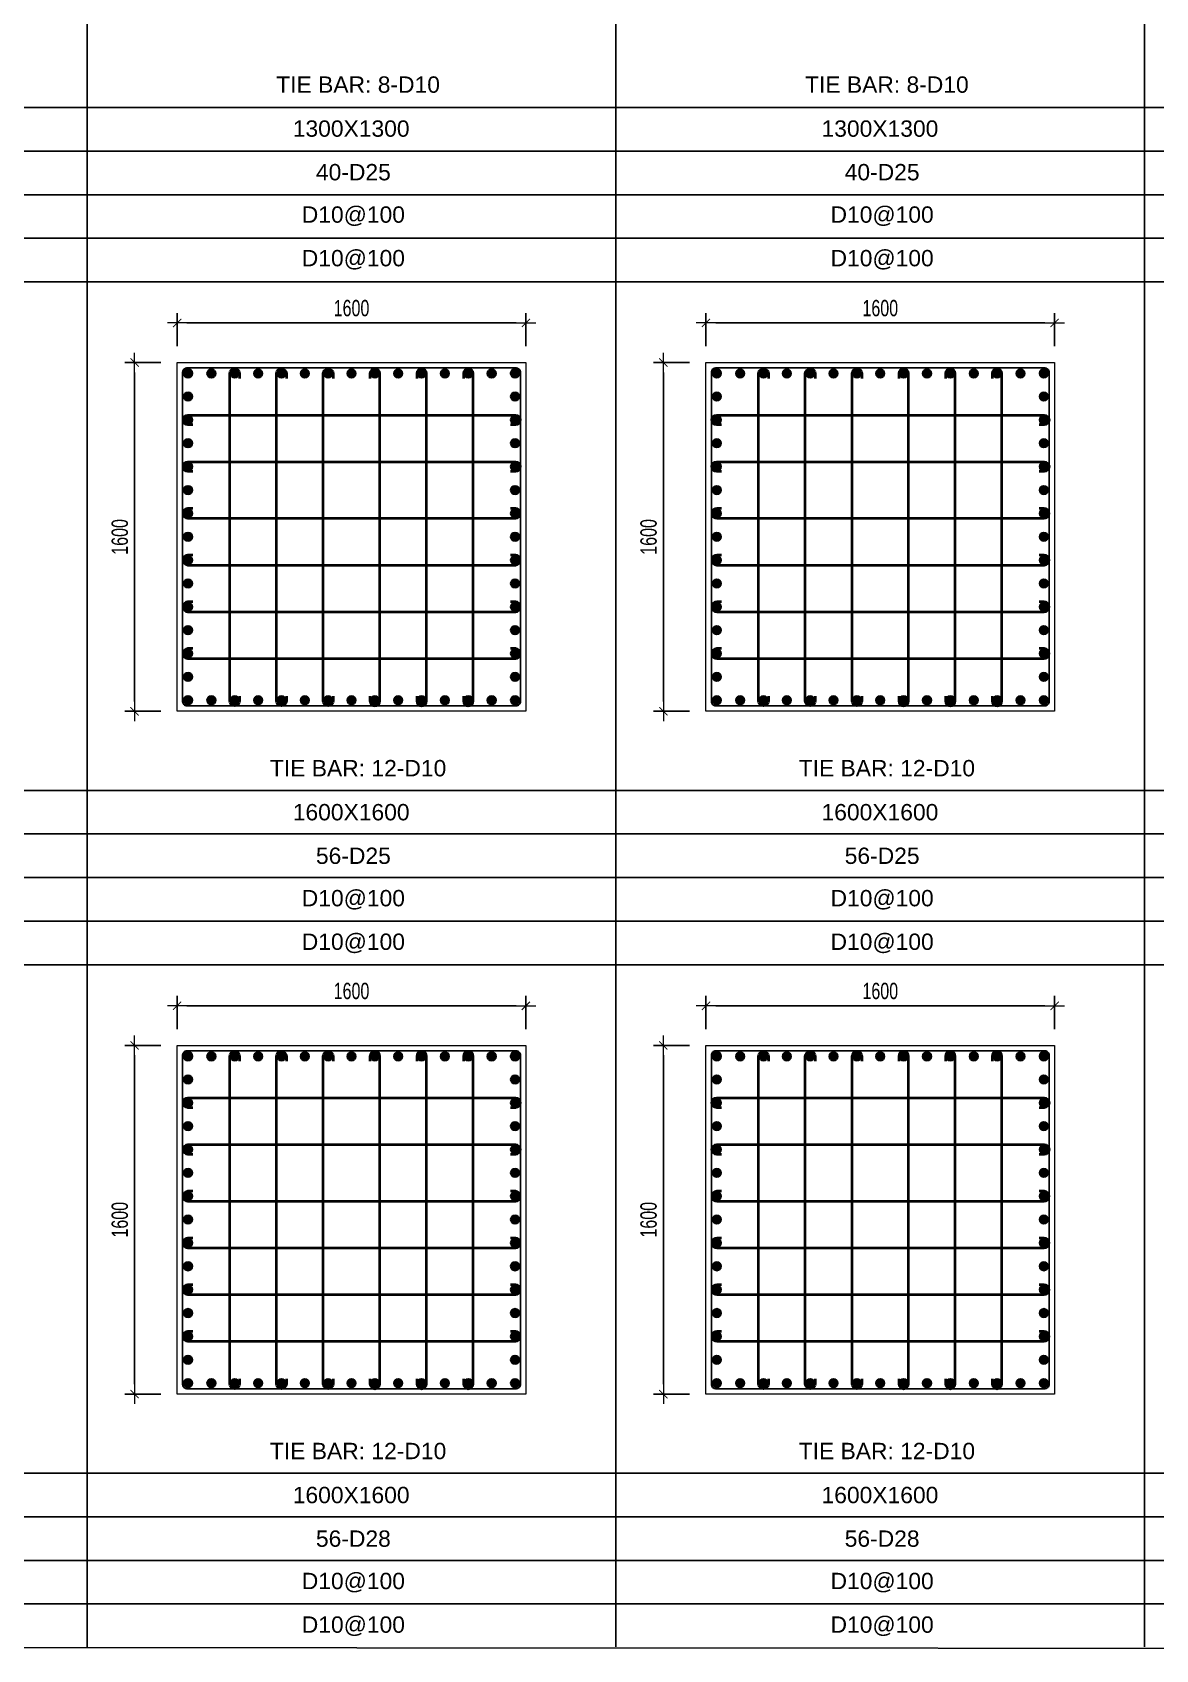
# Model space of a CAD drawing. Header units: millimetres. Extents: x 49323 to 406889, y -6102 to 181761.
# Drawn here: x 310432 to 315586, y 86291 to 93711 of the extents above; entities that cross this region are included whole.
import ezdxf
from ezdxf.enums import TextEntityAlignment as Align

# ---------------------------------------------------------------- set-up
doc = ezdxf.new("R2010")
doc.units = ezdxf.units.MM
doc.linetypes.add('CENTER2', pattern=[1.125, 0.75, -0.125, 0.125, -0.125])
doc.layers.get('Defpoints').update_dxf_attribs({"color": 151, "lineweight": 9})
for name, color, linetype in [('2', 2, 'Continuous'), ('A-ANNO-LEAD', 4, 'Continuous'), ('CEN', 1, 'CENTER2'), ('STL', 3, 'Continuous'), ('TIT1', 3, 'Continuous')]:
    doc.layers.add(name, color=color, linetype=linetype)
for name, color, linetype, lineweight in [('NDC_S_CONTINUOUS', 3, 'Continuous', 20), ('NDC_S_DIM', 1, 'Continuous', 15), ('NDC_S_STIRRUP', 4, 'Continuous', 40)]:
    doc.layers.add(name, color=color, linetype=linetype, lineweight=lineweight)
doc.styles.add('NDC_ARIAL', font='arial.ttf', dxfattribs={"width": 0.85})
doc.styles.add('NDC_DIM', font='', dxfattribs={"width": 0.75})
doc.styles.get('NDC_DIM').set_extended_font_data('Dotum')
doc.dimstyles.new('NDC_dim_30', dxfattribs={"dimscale": 30, "dimtxt": 2.5, "dimasz": 1.5, "dimexe": 1.5, "dimexo": 2.5, "dimgap": 1, "dimtad": 1, "dimdec": 0, "dimzin": 0, "dimdsep": 46, "dimtxsty": 'NDC_DIM', "dimblk": 'DIMMARK', "dimcen": 0.09, "dimdle": 1.2, "dimclrd": 1, "dimclre": 1, "dimclrt": 3, "dimadec": 0, "dimazin": 0, "dimtfac": 1, "dimtdec": 0, "dimtix": 1, "dimtofl": 0, "dimtmove": 0, "dimatfit": 3, "dimfxl": 8, "dimfxlon": 1, "dimtolj": 1, "dimtzin": 0, "dimarcsym": 0})

# ---------------------------------------------------------------- blocks, each defined once
blk = doc.blocks.new('DIMMARK')
at = {"layer": 'NDC_S_DIM', "color": 1}
blk.add_line((-1.5, 0), (1, 0), dxfattribs=at)
at = {"layer": 'NDC_S_DIM', "color": 2, "const_width": 0.1}
blk.add_lwpolyline([(-0.42, -0.42), (0.42, 0.42)], dxfattribs=at)
blk = doc.blocks.new('*D928')
at = {"layer": 'Defpoints', "color": 0, "ltscale": 40, "transparency": 16777216}
for p in [(312696.2, 89245.3), (311096.2, 89063.7), (312696.2, 89063.7)]:
    blk.add_point(p, dxfattribs=at)
at = {"layer": 'NDC_S_DIM', "color": 1, "lineweight": -2, "ltscale": 40, "transparency": 16777216}
for p, q in [((311096.2, 89138.7), (311096.2, 89290.3)), ((312696.2, 89138.7), (312696.2, 89290.3)), ((311141.2, 89245.3), (312651.2, 89245.3))]:
    blk.add_line(p, q, dxfattribs=at)
at = {"layer": 'NDC_S_DIM', "color": 1, "lineweight": -2, "ltscale": 40, "transparency": 16777216, "xscale": 45, "yscale": 45, "zscale": 45, "rotation": 180}
blk.add_blockref('DIMMARK', (311096.2, 89245.3), dxfattribs=at)
at = {"layer": 'NDC_S_DIM', "color": 1, "lineweight": -2, "ltscale": 40, "transparency": 16777216, "xscale": 45, "yscale": 45, "zscale": 45}
blk.add_blockref('DIMMARK', (312696.2, 89245.3), dxfattribs=at)
at = {"layer": 'NDC_S_DIM', "color": 3, "ltscale": 40, "transparency": 16777216, "insert": (311896.2, 89312.9), "char_height": 75, "attachment_point": 5, "style": 'NDC_DIM'}
blk.add_mtext('\\A1;1600', dxfattribs=at)
blk = doc.blocks.new('*D929')
at = {"layer": 'Defpoints', "color": 0, "ltscale": 40, "transparency": 16777216}
for p in [(311096.2, 89063.7), (310900.8, 87463.7), (311096.2, 87463.7)]:
    blk.add_point(p, dxfattribs=at)
at = {"layer": 'NDC_S_DIM', "color": 1, "lineweight": -2, "ltscale": 40, "transparency": 16777216}
for p, q in [((311021.2, 89063.7), (310855.8, 89063.7)), ((310900.8, 89018.7), (310900.8, 87508.7)), ((311021.2, 87463.7), (310855.8, 87463.7))]:
    blk.add_line(p, q, dxfattribs=at)
at = {"layer": 'NDC_S_DIM', "color": 1, "lineweight": -2, "ltscale": 40, "transparency": 16777216, "xscale": 45, "yscale": 45, "zscale": 45}
for p, rotation in [((310900.8, 89063.7), 90), ((310900.8, 87463.7), 270)]:
    blk.add_blockref('DIMMARK', p, dxfattribs=dict(at, rotation=rotation))
at = {"layer": 'NDC_S_DIM', "color": 3, "ltscale": 40, "transparency": 16777216, "insert": (310833.3, 88263.7), "char_height": 75, "attachment_point": 5, "rotation": 90, "style": 'NDC_DIM'}
blk.add_mtext('\\A1;1600', dxfattribs=at)
blk = doc.blocks.new('8')
at = {"layer": '2'}
blk.add_hatch(color=256, dxfattribs=at).paths.add_polyline_path([(20, 0, 0.386127), (1.9, 19.9), (-1.9, 19.9, 0.386127), (-20, 0, 1)])
blk.add_circle((0, 0), 20, dxfattribs=at)
blk = doc.blocks.new('5')
at = {"layer": 'CEN', "rotation": 180}
blk.add_blockref('8', (0, 0), dxfattribs=at)
blk = doc.blocks.new('*U916')
at = {"layer": 'STL', "xscale": -1, "rotation": 270}
blk.add_blockref('5', (0, 0), dxfattribs=at)
blk = doc.blocks.new('*U917')
at = {"layer": 'NDC_S_DIM', "color": 0, "linetype": 'ByBlock', "lineweight": -2, "transparency": 16777216}
for p in [(308769.8, 80184.3), (308877, 80184.3), (308984.2, 80184.3), (309091.4, 80184.3), (309198.6, 80184.3), (309305.7, 80184.3), (309412.9, 80184.3), (309520.1, 80184.3), (309627.3, 80184.3), (309734.4, 80184.3), (309841.6, 80184.3), (309948.8, 80184.3), (310056, 80184.3), (310163.1, 80184.3), (310270.3, 80184.3)]:
    blk.add_blockref('*U916', p, dxfattribs=at)
blk = doc.blocks.new('*U918')
at = {"layer": 'STL', "xscale": -1, "rotation": 270}
blk.add_blockref('5', (0, 0), dxfattribs=at)
blk = doc.blocks.new('*U919')
at = {"layer": 'NDC_S_DIM', "color": 0, "linetype": 'ByBlock', "lineweight": -2, "transparency": 16777216}
for p in [(308769.8, 80184.3), (308877, 80184.3), (308984.2, 80184.3), (309091.4, 80184.3), (309198.6, 80184.3), (309305.7, 80184.3), (309412.9, 80184.3), (309520.1, 80184.3), (309627.3, 80184.3), (309734.4, 80184.3), (309841.6, 80184.3), (309948.8, 80184.3), (310056, 80184.3), (310163.1, 80184.3), (310270.3, 80184.3)]:
    blk.add_blockref('*U918', p, dxfattribs=at)
blk = doc.blocks.new('*U912')
at = {"layer": 'STL', "xscale": -1, "rotation": 270}
blk.add_blockref('5', (0, 0), dxfattribs=at)
blk = doc.blocks.new('*U913')
at = {"layer": 'NDC_S_DIM', "color": 0, "linetype": 'ByBlock', "lineweight": -2, "transparency": 16777216}
for p in [(308769.8, 80184.3), (308877, 80184.3), (308984.2, 80184.3), (309091.4, 80184.3), (309198.6, 80184.3), (309305.7, 80184.3), (309412.9, 80184.3), (309520.1, 80184.3), (309627.3, 80184.3), (309734.4, 80184.3), (309841.6, 80184.3), (309948.8, 80184.3), (310056, 80184.3), (310163.1, 80184.3), (310270.3, 80184.3)]:
    blk.add_blockref('*U912', p, dxfattribs=at)
blk = doc.blocks.new('*U914')
at = {"layer": 'STL', "xscale": -1, "rotation": 270}
blk.add_blockref('5', (0, 0), dxfattribs=at)
blk = doc.blocks.new('*U915')
at = {"layer": 'NDC_S_DIM', "color": 0, "linetype": 'ByBlock', "lineweight": -2, "transparency": 16777216}
for p in [(308769.8, 80184.3), (308877, 80184.3), (308984.2, 80184.3), (309091.4, 80184.3), (309198.6, 80184.3), (309305.7, 80184.3), (309412.9, 80184.3), (309520.1, 80184.3), (309627.3, 80184.3), (309734.4, 80184.3), (309841.6, 80184.3), (309948.8, 80184.3), (310056, 80184.3), (310163.1, 80184.3), (310270.3, 80184.3)]:
    blk.add_blockref('*U914', p, dxfattribs=at)
blk = doc.blocks.new('*D930')
at = {"layer": 'Defpoints', "color": 0, "ltscale": 40, "transparency": 16777216}
for p in [(312696.2, 92378), (311096.2, 92196.4), (312696.2, 92196.4)]:
    blk.add_point(p, dxfattribs=at)
at = {"layer": 'NDC_S_DIM', "color": 1, "lineweight": -2, "ltscale": 40, "transparency": 16777216}
for p, q in [((311096.2, 92271.4), (311096.2, 92423)), ((311141.2, 92378), (312651.2, 92378)), ((312696.2, 92271.4), (312696.2, 92423))]:
    blk.add_line(p, q, dxfattribs=at)
at = {"layer": 'NDC_S_DIM', "color": 1, "lineweight": -2, "ltscale": 40, "transparency": 16777216, "xscale": 45, "yscale": 45, "zscale": 45, "rotation": 180}
blk.add_blockref('DIMMARK', (311096.2, 92378), dxfattribs=at)
at = {"layer": 'NDC_S_DIM', "color": 1, "lineweight": -2, "ltscale": 40, "transparency": 16777216, "xscale": 45, "yscale": 45, "zscale": 45}
blk.add_blockref('DIMMARK', (312696.2, 92378), dxfattribs=at)
at = {"layer": 'NDC_S_DIM', "color": 3, "ltscale": 40, "transparency": 16777216, "insert": (311896.2, 92445.6), "char_height": 75, "attachment_point": 5, "style": 'NDC_DIM'}
blk.add_mtext('\\A1;1600', dxfattribs=at)
blk = doc.blocks.new('*D931')
at = {"layer": 'Defpoints', "color": 0, "ltscale": 40, "transparency": 16777216}
for p in [(311096.2, 92196.4), (310900.8, 90596.4), (311096.2, 90596.4)]:
    blk.add_point(p, dxfattribs=at)
at = {"layer": 'NDC_S_DIM', "color": 1, "lineweight": -2, "ltscale": 40, "transparency": 16777216}
for p, q in [((311021.2, 92196.4), (310855.8, 92196.4)), ((310900.8, 92151.4), (310900.8, 90641.4)), ((311021.2, 90596.4), (310855.8, 90596.4))]:
    blk.add_line(p, q, dxfattribs=at)
at = {"layer": 'NDC_S_DIM', "color": 1, "lineweight": -2, "ltscale": 40, "transparency": 16777216, "xscale": 45, "yscale": 45, "zscale": 45}
for p, rotation in [((310900.8, 92196.4), 90), ((310900.8, 90596.4), 270)]:
    blk.add_blockref('DIMMARK', p, dxfattribs=dict(at, rotation=rotation))
at = {"layer": 'NDC_S_DIM', "color": 3, "ltscale": 40, "transparency": 16777216, "insert": (310833.3, 91396.4), "char_height": 75, "attachment_point": 5, "rotation": 90, "style": 'NDC_DIM'}
blk.add_mtext('\\A1;1600', dxfattribs=at)
blk = doc.blocks.new('*U908')
at = {"layer": 'STL', "xscale": -1, "rotation": 270}
blk.add_blockref('5', (0, 0), dxfattribs=at)
blk = doc.blocks.new('*U909')
at = {"layer": 'NDC_S_DIM', "color": 0, "linetype": 'ByBlock', "lineweight": -2, "transparency": 16777216}
for p in [(308769.8, 80184.3), (308877, 80184.3), (308984.2, 80184.3), (309091.4, 80184.3), (309198.6, 80184.3), (309305.7, 80184.3), (309412.9, 80184.3), (309520.1, 80184.3), (309627.3, 80184.3), (309734.4, 80184.3), (309841.6, 80184.3), (309948.8, 80184.3), (310056, 80184.3), (310163.1, 80184.3), (310270.3, 80184.3)]:
    blk.add_blockref('*U908', p, dxfattribs=at)
blk = doc.blocks.new('*U910')
at = {"layer": 'STL', "xscale": -1, "rotation": 270}
blk.add_blockref('5', (0, 0), dxfattribs=at)
blk = doc.blocks.new('*U911')
at = {"layer": 'NDC_S_DIM', "color": 0, "linetype": 'ByBlock', "lineweight": -2, "transparency": 16777216}
for p in [(308769.8, 80184.3), (308877, 80184.3), (308984.2, 80184.3), (309091.4, 80184.3), (309198.6, 80184.3), (309305.7, 80184.3), (309412.9, 80184.3), (309520.1, 80184.3), (309627.3, 80184.3), (309734.4, 80184.3), (309841.6, 80184.3), (309948.8, 80184.3), (310056, 80184.3), (310163.1, 80184.3), (310270.3, 80184.3)]:
    blk.add_blockref('*U910', p, dxfattribs=at)
blk = doc.blocks.new('*U920')
at = {"layer": 'STL', "xscale": -1, "rotation": 270}
blk.add_blockref('5', (0, 0), dxfattribs=at)
blk = doc.blocks.new('*U921')
at = {"layer": 'NDC_S_DIM', "color": 0, "linetype": 'ByBlock', "lineweight": -2, "transparency": 16777216}
for p in [(308769.8, 80184.3), (308877, 80184.3), (308984.2, 80184.3), (309091.4, 80184.3), (309198.6, 80184.3), (309305.7, 80184.3), (309412.9, 80184.3), (309520.1, 80184.3), (309627.3, 80184.3), (309734.4, 80184.3), (309841.6, 80184.3), (309948.8, 80184.3), (310056, 80184.3), (310163.1, 80184.3), (310270.3, 80184.3)]:
    blk.add_blockref('*U920', p, dxfattribs=at)
blk = doc.blocks.new('*U906')
at = {"layer": 'STL', "xscale": -1, "rotation": 270}
blk.add_blockref('5', (0, 0), dxfattribs=at)
blk = doc.blocks.new('*U907')
at = {"layer": 'NDC_S_DIM', "color": 0, "linetype": 'ByBlock', "lineweight": -2, "transparency": 16777216}
for p in [(308769.8, 80184.3), (308877, 80184.3), (308984.2, 80184.3), (309091.4, 80184.3), (309198.6, 80184.3), (309305.7, 80184.3), (309412.9, 80184.3), (309520.1, 80184.3), (309627.3, 80184.3), (309734.4, 80184.3), (309841.6, 80184.3), (309948.8, 80184.3), (310056, 80184.3), (310163.1, 80184.3), (310270.3, 80184.3)]:
    blk.add_blockref('*U906', p, dxfattribs=at)
blk = doc.blocks.new('*D978')
at = {"layer": 'Defpoints', "color": 0, "ltscale": 40, "transparency": 16777216}
for p in [(315122.3, 89245.3), (313522.3, 89063.7), (315122.3, 89063.7)]:
    blk.add_point(p, dxfattribs=at)
at = {"layer": 'NDC_S_DIM', "color": 1, "lineweight": -2, "ltscale": 40, "transparency": 16777216}
for p, q in [((313522.3, 89138.7), (313522.3, 89290.3)), ((315122.3, 89138.7), (315122.3, 89290.3)), ((313567.3, 89245.3), (315077.3, 89245.3))]:
    blk.add_line(p, q, dxfattribs=at)
at = {"layer": 'NDC_S_DIM', "color": 1, "lineweight": -2, "ltscale": 40, "transparency": 16777216, "xscale": 45, "yscale": 45, "zscale": 45, "rotation": 180}
blk.add_blockref('DIMMARK', (313522.3, 89245.3), dxfattribs=at)
at = {"layer": 'NDC_S_DIM', "color": 1, "lineweight": -2, "ltscale": 40, "transparency": 16777216, "xscale": 45, "yscale": 45, "zscale": 45}
blk.add_blockref('DIMMARK', (315122.3, 89245.3), dxfattribs=at)
at = {"layer": 'NDC_S_DIM', "color": 3, "ltscale": 40, "transparency": 16777216, "insert": (314322.3, 89312.9), "char_height": 75, "attachment_point": 5, "style": 'NDC_DIM'}
blk.add_mtext('\\A1;1600', dxfattribs=at)
blk = doc.blocks.new('*D979')
at = {"layer": 'Defpoints', "color": 0, "ltscale": 40, "transparency": 16777216}
for p in [(313522.3, 89063.7), (313326.9, 87463.7), (313522.3, 87463.7)]:
    blk.add_point(p, dxfattribs=at)
at = {"layer": 'NDC_S_DIM', "color": 1, "lineweight": -2, "ltscale": 40, "transparency": 16777216}
for p, q in [((313447.3, 89063.7), (313281.9, 89063.7)), ((313326.9, 89018.7), (313326.9, 87508.7)), ((313447.3, 87463.7), (313281.9, 87463.7))]:
    blk.add_line(p, q, dxfattribs=at)
at = {"layer": 'NDC_S_DIM', "color": 1, "lineweight": -2, "ltscale": 40, "transparency": 16777216, "xscale": 45, "yscale": 45, "zscale": 45}
for p, rotation in [((313326.9, 89063.7), 90), ((313326.9, 87463.7), 270)]:
    blk.add_blockref('DIMMARK', p, dxfattribs=dict(at, rotation=rotation))
at = {"layer": 'NDC_S_DIM', "color": 3, "ltscale": 40, "transparency": 16777216, "insert": (313259.4, 88263.7), "char_height": 75, "attachment_point": 5, "rotation": 90, "style": 'NDC_DIM'}
blk.add_mtext('\\A1;1600', dxfattribs=at)
blk = doc.blocks.new('*U966')
at = {"layer": 'STL', "xscale": -1, "rotation": 270}
blk.add_blockref('5', (0, 0), dxfattribs=at)
blk = doc.blocks.new('*U967')
at = {"layer": 'NDC_S_DIM', "color": 0, "linetype": 'ByBlock', "lineweight": -2, "transparency": 16777216}
for p in [(308769.8, 80184.3), (308877, 80184.3), (308984.2, 80184.3), (309091.4, 80184.3), (309198.6, 80184.3), (309305.7, 80184.3), (309412.9, 80184.3), (309520.1, 80184.3), (309627.3, 80184.3), (309734.4, 80184.3), (309841.6, 80184.3), (309948.8, 80184.3), (310056, 80184.3), (310163.1, 80184.3), (310270.3, 80184.3)]:
    blk.add_blockref('*U966', p, dxfattribs=at)
blk = doc.blocks.new('*U968')
at = {"layer": 'STL', "xscale": -1, "rotation": 270}
blk.add_blockref('5', (0, 0), dxfattribs=at)
blk = doc.blocks.new('*U969')
at = {"layer": 'NDC_S_DIM', "color": 0, "linetype": 'ByBlock', "lineweight": -2, "transparency": 16777216}
for p in [(308769.8, 80184.3), (308877, 80184.3), (308984.2, 80184.3), (309091.4, 80184.3), (309198.6, 80184.3), (309305.7, 80184.3), (309412.9, 80184.3), (309520.1, 80184.3), (309627.3, 80184.3), (309734.4, 80184.3), (309841.6, 80184.3), (309948.8, 80184.3), (310056, 80184.3), (310163.1, 80184.3), (310270.3, 80184.3)]:
    blk.add_blockref('*U968', p, dxfattribs=at)
blk = doc.blocks.new('*U962')
at = {"layer": 'STL', "xscale": -1, "rotation": 270}
blk.add_blockref('5', (0, 0), dxfattribs=at)
blk = doc.blocks.new('*U963')
at = {"layer": 'NDC_S_DIM', "color": 0, "linetype": 'ByBlock', "lineweight": -2, "transparency": 16777216}
for p in [(308769.8, 80184.3), (308877, 80184.3), (308984.2, 80184.3), (309091.4, 80184.3), (309198.6, 80184.3), (309305.7, 80184.3), (309412.9, 80184.3), (309520.1, 80184.3), (309627.3, 80184.3), (309734.4, 80184.3), (309841.6, 80184.3), (309948.8, 80184.3), (310056, 80184.3), (310163.1, 80184.3), (310270.3, 80184.3)]:
    blk.add_blockref('*U962', p, dxfattribs=at)
blk = doc.blocks.new('*U964')
at = {"layer": 'STL', "xscale": -1, "rotation": 270}
blk.add_blockref('5', (0, 0), dxfattribs=at)
blk = doc.blocks.new('*U965')
at = {"layer": 'NDC_S_DIM', "color": 0, "linetype": 'ByBlock', "lineweight": -2, "transparency": 16777216}
for p in [(308769.8, 80184.3), (308877, 80184.3), (308984.2, 80184.3), (309091.4, 80184.3), (309198.6, 80184.3), (309305.7, 80184.3), (309412.9, 80184.3), (309520.1, 80184.3), (309627.3, 80184.3), (309734.4, 80184.3), (309841.6, 80184.3), (309948.8, 80184.3), (310056, 80184.3), (310163.1, 80184.3), (310270.3, 80184.3)]:
    blk.add_blockref('*U964', p, dxfattribs=at)
blk = doc.blocks.new('*D980')
at = {"layer": 'Defpoints', "color": 0, "ltscale": 40, "transparency": 16777216}
for p in [(315122.3, 92378), (313522.3, 92196.4), (315122.3, 92196.4)]:
    blk.add_point(p, dxfattribs=at)
at = {"layer": 'NDC_S_DIM', "color": 1, "lineweight": -2, "ltscale": 40, "transparency": 16777216}
for p, q in [((313522.3, 92271.4), (313522.3, 92423)), ((313567.3, 92378), (315077.3, 92378)), ((315122.3, 92271.4), (315122.3, 92423))]:
    blk.add_line(p, q, dxfattribs=at)
at = {"layer": 'NDC_S_DIM', "color": 1, "lineweight": -2, "ltscale": 40, "transparency": 16777216, "xscale": 45, "yscale": 45, "zscale": 45, "rotation": 180}
blk.add_blockref('DIMMARK', (313522.3, 92378), dxfattribs=at)
at = {"layer": 'NDC_S_DIM', "color": 1, "lineweight": -2, "ltscale": 40, "transparency": 16777216, "xscale": 45, "yscale": 45, "zscale": 45}
blk.add_blockref('DIMMARK', (315122.3, 92378), dxfattribs=at)
at = {"layer": 'NDC_S_DIM', "color": 3, "ltscale": 40, "transparency": 16777216, "insert": (314322.3, 92445.6), "char_height": 75, "attachment_point": 5, "style": 'NDC_DIM'}
blk.add_mtext('\\A1;1600', dxfattribs=at)
blk = doc.blocks.new('*D981')
at = {"layer": 'Defpoints', "color": 0, "ltscale": 40, "transparency": 16777216}
for p in [(313522.3, 92196.4), (313326.9, 90596.4), (313522.3, 90596.4)]:
    blk.add_point(p, dxfattribs=at)
at = {"layer": 'NDC_S_DIM', "color": 1, "lineweight": -2, "ltscale": 40, "transparency": 16777216}
for p, q in [((313447.3, 92196.4), (313281.9, 92196.4)), ((313326.9, 92151.4), (313326.9, 90641.4)), ((313447.3, 90596.4), (313281.9, 90596.4))]:
    blk.add_line(p, q, dxfattribs=at)
at = {"layer": 'NDC_S_DIM', "color": 1, "lineweight": -2, "ltscale": 40, "transparency": 16777216, "xscale": 45, "yscale": 45, "zscale": 45}
for p, rotation in [((313326.9, 92196.4), 90), ((313326.9, 90596.4), 270)]:
    blk.add_blockref('DIMMARK', p, dxfattribs=dict(at, rotation=rotation))
at = {"layer": 'NDC_S_DIM', "color": 3, "ltscale": 40, "transparency": 16777216, "insert": (313259.4, 91396.4), "char_height": 75, "attachment_point": 5, "rotation": 90, "style": 'NDC_DIM'}
blk.add_mtext('\\A1;1600', dxfattribs=at)
blk = doc.blocks.new('*U958')
at = {"layer": 'STL', "xscale": -1, "rotation": 270}
blk.add_blockref('5', (0, 0), dxfattribs=at)
blk = doc.blocks.new('*U959')
at = {"layer": 'NDC_S_DIM', "color": 0, "linetype": 'ByBlock', "lineweight": -2, "transparency": 16777216}
for p in [(308769.8, 80184.3), (308877, 80184.3), (308984.2, 80184.3), (309091.4, 80184.3), (309198.6, 80184.3), (309305.7, 80184.3), (309412.9, 80184.3), (309520.1, 80184.3), (309627.3, 80184.3), (309734.4, 80184.3), (309841.6, 80184.3), (309948.8, 80184.3), (310056, 80184.3), (310163.1, 80184.3), (310270.3, 80184.3)]:
    blk.add_blockref('*U958', p, dxfattribs=at)
blk = doc.blocks.new('*U960')
at = {"layer": 'STL', "xscale": -1, "rotation": 270}
blk.add_blockref('5', (0, 0), dxfattribs=at)
blk = doc.blocks.new('*U961')
at = {"layer": 'NDC_S_DIM', "color": 0, "linetype": 'ByBlock', "lineweight": -2, "transparency": 16777216}
for p in [(308769.8, 80184.3), (308877, 80184.3), (308984.2, 80184.3), (309091.4, 80184.3), (309198.6, 80184.3), (309305.7, 80184.3), (309412.9, 80184.3), (309520.1, 80184.3), (309627.3, 80184.3), (309734.4, 80184.3), (309841.6, 80184.3), (309948.8, 80184.3), (310056, 80184.3), (310163.1, 80184.3), (310270.3, 80184.3)]:
    blk.add_blockref('*U960', p, dxfattribs=at)
blk = doc.blocks.new('*U970')
at = {"layer": 'STL', "xscale": -1, "rotation": 270}
blk.add_blockref('5', (0, 0), dxfattribs=at)
blk = doc.blocks.new('*U971')
at = {"layer": 'NDC_S_DIM', "color": 0, "linetype": 'ByBlock', "lineweight": -2, "transparency": 16777216}
for p in [(308769.8, 80184.3), (308877, 80184.3), (308984.2, 80184.3), (309091.4, 80184.3), (309198.6, 80184.3), (309305.7, 80184.3), (309412.9, 80184.3), (309520.1, 80184.3), (309627.3, 80184.3), (309734.4, 80184.3), (309841.6, 80184.3), (309948.8, 80184.3), (310056, 80184.3), (310163.1, 80184.3), (310270.3, 80184.3)]:
    blk.add_blockref('*U970', p, dxfattribs=at)
blk = doc.blocks.new('*U956')
at = {"layer": 'STL', "xscale": -1, "rotation": 270}
blk.add_blockref('5', (0, 0), dxfattribs=at)
blk = doc.blocks.new('*U957')
at = {"layer": 'NDC_S_DIM', "color": 0, "linetype": 'ByBlock', "lineweight": -2, "transparency": 16777216}
for p in [(308769.8, 80184.3), (308877, 80184.3), (308984.2, 80184.3), (309091.4, 80184.3), (309198.6, 80184.3), (309305.7, 80184.3), (309412.9, 80184.3), (309520.1, 80184.3), (309627.3, 80184.3), (309734.4, 80184.3), (309841.6, 80184.3), (309948.8, 80184.3), (310056, 80184.3), (310163.1, 80184.3), (310270.3, 80184.3)]:
    blk.add_blockref('*U956', p, dxfattribs=at)

msp = doc.modelspace()

# ---------------------------------------------------------------- linework, layer by layer
at = {"layer": 'A-ANNO-LEAD'}
msp.add_lwpolyline([(303919.1, 86304.5), (325254.1, 86291.4), (325254.1, 102911.4), (303919.1, 102924.5)], close=True, dxfattribs=at)
at = {"layer": 'NDC_S_CONTINUOUS', "ltscale": 70}
for points in [[(312696.2, 92196.4), (312696.2, 90596.4), (311096.2, 90596.4), (311096.2, 92196.4), (312696.2, 92196.4)], [(315122.3, 92196.4), (315122.3, 90596.4), (313522.3, 90596.4), (313522.3, 92196.4), (315122.3, 92196.4)], [(312696.2, 89063.7), (312696.2, 87463.7), (311096.2, 87463.7), (311096.2, 89063.7), (312696.2, 89063.7)], [(315122.3, 89063.7), (315122.3, 87463.7), (313522.3, 87463.7), (313522.3, 89063.7), (315122.3, 89063.7)]]:
    msp.add_lwpolyline(points, dxfattribs=at)
at = {"layer": 'NDC_S_STIRRUP', "lineweight": -2, "ltscale": 1000}
for points in [[(312671.2, 92151.4), (312671.2, 90641.4, -0.414214), (312651.2, 90621.4), (311141.2, 90621.4, -0.414214), (311121.2, 90641.4), (311121.2, 92151.4, -0.414214), (311141.2, 92171.4), (312651.2, 92171.4, -0.414214)], [(315097.3, 92151.4), (315097.3, 90641.4, -0.414214), (315077.3, 90621.4), (313567.3, 90621.4, -0.414214), (313547.3, 90641.4), (313547.3, 92151.4, -0.414214), (313567.3, 92171.4), (315077.3, 92171.4, -0.414214)], [(312671.2, 89018.7), (312671.2, 87508.7, -0.414214), (312651.2, 87488.7), (311141.2, 87488.7, -0.414214), (311121.2, 87508.7), (311121.2, 89018.7, -0.414214), (311141.2, 89038.7), (312651.2, 89038.7, -0.414214)], [(315097.3, 89018.7), (315097.3, 87508.7, -0.414214), (315077.3, 87488.7), (313567.3, 87488.7, -0.414214), (313547.3, 87508.7), (313547.3, 89018.7, -0.414214), (313567.3, 89038.7), (315077.3, 89038.7, -0.414214)]]:
    msp.add_lwpolyline(points, format="xyb", close=True, dxfattribs=at)
at = {"layer": 'NDC_S_STIRRUP'}
for points in [[(311382.8, 90666.1), (311382.8, 90643.9, -1), (311337.8, 90643.9), (311337.8, 92145.9, -1), (311382.8, 92145.9), (311382.8, 92123.8)], [(311597.2, 90666.1), (311597.2, 90643.9, -1), (311552.1, 90643.9), (311552.1, 92145.9, -1), (311597.2, 92145.9), (311597.2, 92123.8)], [(311811.5, 90666.1), (311811.5, 90643.9, -1), (311766.5, 90643.9), (311766.5, 92145.9, -1), (311811.5, 92145.9), (311811.5, 92123.8)], [(311980.8, 90666.1), (311980.8, 90643.9, 1), (312025.9, 90643.9), (312025.9, 92145.9, 1), (311980.8, 92145.9), (311980.8, 92123.8)], [(312195.2, 90666.1), (312195.2, 90643.9, 1), (312240.2, 90643.9), (312240.2, 92145.9, 1), (312195.2, 92145.9), (312195.2, 92123.8)], [(312409.5, 90666.1), (312409.5, 90643.9, 1), (312454.6, 90643.9), (312454.6, 92145.9, 1), (312409.5, 92145.9), (312409.5, 92123.8)], [(313808.9, 90666.1), (313808.9, 90643.9, -1), (313763.9, 90643.9), (313763.9, 92145.9, -1), (313808.9, 92145.9), (313808.9, 92123.8)], [(314023.3, 90666.1), (314023.3, 90643.9, -1), (313978.2, 90643.9), (313978.2, 92145.9, -1), (314023.3, 92145.9), (314023.3, 92123.8)], [(314237.6, 90666.1), (314237.6, 90643.9, -1), (314192.6, 90643.9), (314192.6, 92145.9, -1), (314237.6, 92145.9), (314237.6, 92123.8)], [(314406.9, 90666.1), (314406.9, 90643.9, 1), (314452, 90643.9), (314452, 92145.9, 1), (314406.9, 92145.9), (314406.9, 92123.8)], [(314621.3, 90666.1), (314621.3, 90643.9, 1), (314666.3, 90643.9), (314666.3, 92145.9, 1), (314621.3, 92145.9), (314621.3, 92123.8)], [(314835.6, 90666.1), (314835.6, 90643.9, 1), (314880.7, 90643.9), (314880.7, 92145.9, 1), (314835.6, 92145.9), (314835.6, 92123.8)], [(311168.1, 91910.5), (311145.9, 91910.5, -1), (311145.9, 91955.5), (312648, 91955.5, -1), (312648, 91910.5), (312625.9, 91910.5)], [(313594.2, 91910.5), (313572, 91910.5, -1), (313572, 91955.5), (315074.1, 91955.5, -1), (315074.1, 91910.5), (315051.9, 91910.5)], [(311168.1, 91696.2), (311145.9, 91696.2, -1), (311145.9, 91741.2), (312648, 91741.2, -1), (312648, 91696.2), (312625.9, 91696.2)], [(313594.2, 91696.2), (313572, 91696.2, -1), (313572, 91741.2), (315074.1, 91741.2, -1), (315074.1, 91696.2), (315051.9, 91696.2)], [(311168.1, 91526.8), (311145.9, 91526.8, 1), (311145.9, 91481.8), (312648, 91481.8, 1), (312648, 91526.8), (312625.9, 91526.8)], [(313594.2, 91526.8), (313572, 91526.8, 1), (313572, 91481.8), (315074.1, 91481.8, 1), (315074.1, 91526.8), (315051.9, 91526.8)], [(311168.1, 91312.5), (311145.9, 91312.5, 1), (311145.9, 91267.5), (312648, 91267.5, 1), (312648, 91312.5), (312625.9, 91312.5)], [(313594.2, 91312.5), (313572, 91312.5, 1), (313572, 91267.5), (315074.1, 91267.5, 1), (315074.1, 91312.5), (315051.9, 91312.5)], [(311168.1, 91098.1), (311145.9, 91098.1, 1), (311145.9, 91053.1), (312648, 91053.1, 1), (312648, 91098.1), (312625.9, 91098.1)], [(313594.2, 91098.1), (313572, 91098.1, 1), (313572, 91053.1), (315074.1, 91053.1, 1), (315074.1, 91098.1), (315051.9, 91098.1)], [(311168.1, 90883.8), (311145.9, 90883.8, 1), (311145.9, 90838.8), (312648, 90838.8, 1), (312648, 90883.8), (312625.9, 90883.8)], [(313594.2, 90883.8), (313572, 90883.8, 1), (313572, 90838.8), (315074.1, 90838.8, 1), (315074.1, 90883.8), (315051.9, 90883.8)], [(311382.8, 87533.4), (311382.8, 87511.2, -1), (311337.8, 87511.2), (311337.8, 89013.2, -1), (311382.8, 89013.2), (311382.8, 88991.1)], [(311597.2, 87533.4), (311597.2, 87511.2, -1), (311552.1, 87511.2), (311552.1, 89013.2, -1), (311597.2, 89013.2), (311597.2, 88991.1)], [(311811.5, 87533.4), (311811.5, 87511.2, -1), (311766.5, 87511.2), (311766.5, 89013.2, -1), (311811.5, 89013.2), (311811.5, 88991.1)], [(311980.8, 87533.4), (311980.8, 87511.2, 1), (312025.9, 87511.2), (312025.9, 89013.2, 1), (311980.8, 89013.2), (311980.8, 88991.1)], [(312195.2, 87533.4), (312195.2, 87511.2, 1), (312240.2, 87511.2), (312240.2, 89013.2, 1), (312195.2, 89013.2), (312195.2, 88991.1)], [(312409.5, 87533.4), (312409.5, 87511.2, 1), (312454.6, 87511.2), (312454.6, 89013.2, 1), (312409.5, 89013.2), (312409.5, 88991.1)], [(313808.9, 87533.4), (313808.9, 87511.2, -1), (313763.9, 87511.2), (313763.9, 89013.2, -1), (313808.9, 89013.2), (313808.9, 88991.1)], [(314023.3, 87533.4), (314023.3, 87511.2, -1), (313978.2, 87511.2), (313978.2, 89013.2, -1), (314023.3, 89013.2), (314023.3, 88991.1)], [(314237.6, 87533.4), (314237.6, 87511.2, -1), (314192.6, 87511.2), (314192.6, 89013.2, -1), (314237.6, 89013.2), (314237.6, 88991.1)], [(314406.9, 87533.4), (314406.9, 87511.2, 1), (314452, 87511.2), (314452, 89013.2, 1), (314406.9, 89013.2), (314406.9, 88991.1)], [(314621.3, 87533.4), (314621.3, 87511.2, 1), (314666.3, 87511.2), (314666.3, 89013.2, 1), (314621.3, 89013.2), (314621.3, 88991.1)], [(314835.6, 87533.4), (314835.6, 87511.2, 1), (314880.7, 87511.2), (314880.7, 89013.2, 1), (314835.6, 89013.2), (314835.6, 88991.1)], [(311168.1, 88777.8), (311145.9, 88777.8, -1), (311145.9, 88822.8), (312648, 88822.8, -1), (312648, 88777.8), (312625.9, 88777.8)], [(313594.2, 88777.8), (313572, 88777.8, -1), (313572, 88822.8), (315074.1, 88822.8, -1), (315074.1, 88777.8), (315051.9, 88777.8)], [(311168.1, 88563.5), (311145.9, 88563.5, -1), (311145.9, 88608.5), (312648, 88608.5, -1), (312648, 88563.5), (312625.9, 88563.5)], [(313594.2, 88563.5), (313572, 88563.5, -1), (313572, 88608.5), (315074.1, 88608.5, -1), (315074.1, 88563.5), (315051.9, 88563.5)], [(311168.1, 88394.1), (311145.9, 88394.1, 1), (311145.9, 88349.1), (312648, 88349.1, 1), (312648, 88394.1), (312625.9, 88394.1)], [(313594.2, 88394.1), (313572, 88394.1, 1), (313572, 88349.1), (315074.1, 88349.1, 1), (315074.1, 88394.1), (315051.9, 88394.1)], [(311168.1, 88179.8), (311145.9, 88179.8, 1), (311145.9, 88134.8), (312648, 88134.8, 1), (312648, 88179.8), (312625.9, 88179.8)], [(313594.2, 88179.8), (313572, 88179.8, 1), (313572, 88134.8), (315074.1, 88134.8, 1), (315074.1, 88179.8), (315051.9, 88179.8)], [(311168.1, 87965.4), (311145.9, 87965.4, 1), (311145.9, 87920.4), (312648, 87920.4, 1), (312648, 87965.4), (312625.9, 87965.4)], [(313594.2, 87965.4), (313572, 87965.4, 1), (313572, 87920.4), (315074.1, 87920.4, 1), (315074.1, 87965.4), (315051.9, 87965.4)], [(311168.1, 87751.1), (311145.9, 87751.1, 1), (311145.9, 87706.1), (312648, 87706.1, 1), (312648, 87751.1), (312625.9, 87751.1)], [(313594.2, 87751.1), (313572, 87751.1, 1), (313572, 87706.1), (315074.1, 87706.1, 1), (315074.1, 87751.1), (315051.9, 87751.1)]]:
    msp.add_lwpolyline(points, format="xyb", dxfattribs=at)
at = {"layer": 'TIT1'}
for p, q in [((310683.1, 102204.5), (310683.1, 86304.5)), ((313109.2, 102204.5), (313109.2, 86304.5)), ((315535.3, 102204.5), (315535.3, 86304.5)), ((325254.1, 92566.4), (303919.1, 92566.4)), ((325254.1, 89433.7), (303919.1, 89433.7))]:
    msp.add_line(p, q, dxfattribs=at)
at = {"layer": 'TIT1', "color": 8}
for p, q in [((325254.1, 93366.4), (304547, 93366.4)), ((325254.1, 93166.4), (304547, 93166.4)), ((325254.1, 92966.4), (304547, 92966.4)), ((325254.1, 92766.4), (304976.2, 92766.4)), ((325254.1, 90233.7), (304547, 90233.7)), ((325254.1, 90033.7), (304547, 90033.7)), ((325254.1, 89833.7), (304547, 89833.7)), ((325254.1, 89633.7), (304976.2, 89633.7)), ((325254.1, 87101), (304547, 87101)), ((325254.1, 86901), (304547, 86901)), ((325254.1, 86701), (304547, 86701)), ((325254.1, 86501), (304976.2, 86501))]:
    msp.add_line(p, q, dxfattribs=at)

# ---------------------------------------------------------------- block references
at = {"layer": 'NDC_S_DIM', "xscale": -1}
for name, p, rotation in [('*U921', (230961.7, -218122.9), 270), ('*U907', (232462.1, -218122.9), 270), ('*U971', (233387.8, -218122.9), 270), ('*U957', (234888.2, -218122.9), 270), ('*U911', (2376.1, 170831.2), 180), ('*U961', (4802.2, 170831.2), 180), ('*U913', (230961.7, -221255.6), 270), ('*U915', (232462.1, -221255.6), 270), ('*U963', (233387.8, -221255.6), 270), ('*U965', (234888.2, -221255.6), 270), ('*U919', (2376.1, 167698.5), 180), ('*U969', (4802.2, 167698.5), 180)]:
    msp.add_blockref(name, p, dxfattribs=dict(at, rotation=rotation))
at = {"layer": 'NDC_S_DIM'}
for name, p in [('*U909', (2376.1, 11961.7)), ('*U959', (4802.2, 11961.7)), ('*U917', (2376.1, 8829)), ('*U967', (4802.2, 8829))]:
    msp.add_blockref(name, p, dxfattribs=at)

# ---------------------------------------------------------------- texts
at = {"layer": 'TIT1', "style": 'NDC_ARIAL'}
for s, p in [('TIE BAR: 8-D10', (311926.4, 93471.7)), ('TIE BAR: 8-D10', (314352.5, 93471.7)), ('1300X1300', (311894.6, 93269.8)), ('1300X1300', (314320.7, 93269.8)), ('40-D25', (311904.7, 93069.8)), ('40-D25', (314330.8, 93069.8)), ('D10@100', (311904.7, 92869.8)), ('D10@100', (314330.8, 92869.8)), ('D10@100', (311904.7, 92669.8)), ('D10@100', (314330.8, 92669.8)), ('TIE BAR: 12-D10', (311926.4, 90335.5)), ('TIE BAR: 12-D10', (314352.5, 90335.5)), ('1600X1600', (311894.6, 90133.6)), ('1600X1600', (314320.7, 90133.6)), ('56-D25', (311904.7, 89933.6)), ('56-D25', (314330.8, 89933.6)), ('D10@100', (311904.7, 89733.6)), ('D10@100', (314330.8, 89733.6)), ('D10@100', (311904.7, 89533.6)), ('D10@100', (314330.8, 89533.6)), ('TIE BAR: 12-D10', (311926.4, 87202.8)), ('TIE BAR: 12-D10', (314352.5, 87202.8)), ('1600X1600', (311894.6, 87000.9)), ('1600X1600', (314320.7, 87000.9)), ('56-D28', (311904.7, 86800.9)), ('56-D28', (314330.8, 86800.9)), ('D10@100', (311904.7, 86600.9)), ('D10@100', (314330.8, 86600.9)), ('D10@100', (311904.7, 86400.9)), ('D10@100', (314330.8, 86400.9))]:
    msp.add_text(s, height=75, dxfattribs=at).set_placement(p, align=Align.MIDDLE)

# ---------------------------------------------------------------- dimensions: what is measured, and where the dimension line sits
at = {"layer": 'NDC_S_DIM', "ltscale": 40}
for base, p1, p2, picture, middle in [((312696.2, 92378), (311096.2, 92196.4), (312696.2, 92196.4), '*D930', (311896.2, 92445.6)), ((315122.3, 92378), (313522.3, 92196.4), (315122.3, 92196.4), '*D980', (314322.3, 92445.6)), ((312696.2, 89245.3), (311096.2, 89063.7), (312696.2, 89063.7), '*D928', (311896.2, 89312.9)), ((315122.3, 89245.3), (313522.3, 89063.7), (315122.3, 89063.7), '*D978', (314322.3, 89312.9))]:
    dim = msp.add_linear_dim(base=base, p1=p1, p2=p2, dimstyle='NDC_dim_30', dxfattribs=at)
    dim.commit()
    dim.dimension.update_dxf_attribs({"geometry": picture, "text_midpoint": middle})
for base, p1, p2, picture, middle in [((310900.8, 90596.4), (311096.2, 92196.4), (311096.2, 90596.4), '*D931', (310833.3, 91396.4)), ((313326.9, 90596.4), (313522.3, 92196.4), (313522.3, 90596.4), '*D981', (313259.4, 91396.4)), ((310900.8, 87463.7), (311096.2, 89063.7), (311096.2, 87463.7), '*D929', (310833.3, 88263.7)), ((313326.9, 87463.7), (313522.3, 89063.7), (313522.3, 87463.7), '*D979', (313259.4, 88263.7))]:
    dim = msp.add_linear_dim(base=base, p1=p1, p2=p2, angle=90, dimstyle='NDC_dim_30', dxfattribs=at)
    dim.commit()
    dim.dimension.update_dxf_attribs({"geometry": picture, "text_midpoint": middle})

doc.saveas('drawing.dxf')
